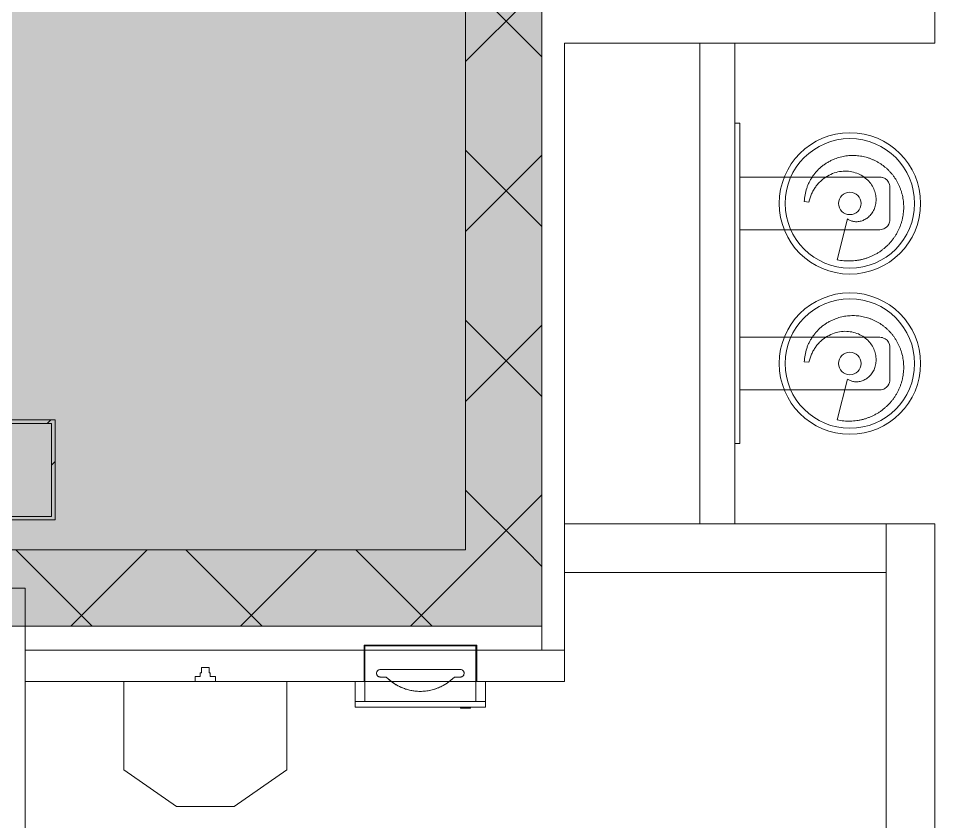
# Model space of a CAD drawing. Header units: inches. Extents: x -445 to 366, y -514 to 778.
# Drawn here: x -371.1 to -277, y 38.9 to 119 of the extents above; entities that cross this region are included whole.
import ezdxf

# ---------------------------------------------------------------- set-up
doc = ezdxf.new("R2010")
doc.units = ezdxf.units.IN
doc.header["$MEASUREMENT"] = 0
for name, color, linetype, lineweight in [('A-DETL', 90, 'Continuous', 9), ('A-DETL-GENF', 92, 'Continuous', 9), ('A-FLOR', 192, 'Continuous', 9), ('A-WALL-PATT', 111, 'Continuous', 13), ('I-WALL', 2, 'Continuous', 9), ('P-SANR-FIXT', 6, 'Continuous', 9), ('Q-SPCQ', 91, 'Continuous', 9), ('S-COLS', 52, 'Continuous', 9)]:
    doc.layers.add(name, color=color, linetype=linetype, lineweight=lineweight)
pattern_1 = [(45, (0, 0), (-8.48528, 8.48528), []), (135, (0, 0), (-8.48528, -8.48528), [])]

# ---------------------------------------------------------------- blocks, each defined once
blk = doc.blocks.new('HSS-Hollow Structural Section-Column - HSS10X10X3_8-V9-Test Fit - Mezzanine Plan')
at = {"layer": 'S-COLS'}
h = blk.add_hatch(dxfattribs=at)
h.set_pattern_fill('FP_10', color=256, style=0, pattern_type=2)
h.set_pattern_definition([(315, (-73.956, -372.487), (9.5035, 9.5035), []), (315, (-59.556, -372.487), (9.5035, 9.5035), [])])
h.paths.add_polyline_path([(-5, 5), (-5, -5), (5, -5), (5, 5), (-4.651, 5)], flags=0)
h.paths.add_polyline_path([(-4.651, -0.125), (-4.651, 4.651), (4.651, 4.651), (4.651, -4.651), (-4.651, -4.651), (-4.651, -0.583)], flags=0)
for p, q in [((5, 5), (-5, 5)), ((-5, 5), (-5, -5)), ((5, -5), (5, 5)), ((-4.651, -4.651), (-4.651, 4.651)), ((-4.651, 4.651), (4.651, 4.651)), ((4.651, 4.651), (4.651, -4.651)), ((4.651, -4.651), (-4.651, -4.651)), ((-5, -5), (5, -5))]:
    blk.add_line(p, q, dxfattribs=at)
blk = doc.blocks.new('Hecht_PAD_AA-Arch_detached_rvt-1-Test Fit - Mezzanine Plan')
at = {"layer": 'A-WALL-PATT'}
h = blk.add_hatch(dxfattribs=at)
h.set_pattern_fill('FP_19', color=256, style=0, pattern_type=2)
h.set_pattern_definition(pattern_1)
h.paths.add_polyline_path([(-318.862, 65.956), (-318.862, 162.331), (-326.487, 162.331), (-326.487, 65.956)], flags=0)
h = blk.add_hatch(dxfattribs=at)
h.set_pattern_fill('FP_19', color=256, style=0, pattern_type=2)
h.set_pattern_definition(pattern_1)
h.paths.add_polyline_path([(-372.362, 58.331), (-318.862, 58.331), (-318.862, 65.956), (-372.362, 65.956), (-372.362, 59.97)], flags=0)
h.paths.add_polyline_path([(-378.862, 58.331), (-378.362, 58.331), (-378.362, 65.956), (-378.862, 65.956), (-378.862, 59.122)], flags=0)
at = {"layer": 'I-WALL'}
for p, q in [((-326.487, 162.331), (-326.487, 65.956)), ((-318.862, 65.956), (-318.862, 162.331)), ((-326.487, 65.956), (-384.924, 65.956)), ((-318.862, 58.331), (-318.862, 65.956)), ((-384.924, 58.331), (-318.862, 58.331))]:
    blk.add_line(p, q, dxfattribs=at)
at = {"rotation": 90.00000000000017}
blk.add_blockref('HSS-Hollow Structural Section-Column - HSS10X10X3_8-V9-Test Fit - Mezzanine Plan', (-372.487, 73.956), dxfattribs=at)
blk = doc.blocks.new('Combo-Ppr-Twl-Waste_Bobrick_B-38032 _1_ - B-38032-2621856-Test Fit - Mezzanine Plan')
at = {"layer": 'Q-SPCQ'}
for p, q in [((-336.636, 56.456), (-325.386, 56.456)), ((-325.386, 56.456), (-336.636, 56.456)), ((-336.636, 52.831), (-336.636, 56.456)), ((-336.636, 52.831), (-336.636, 56.456)), ((-336.542, 52.831), (-336.542, 56.393)), ((-336.542, 56.393), (-336.542, 52.831)), ((-336.542, 56.393), (-336.542, 54.583)), ((-325.48, 56.393), (-336.542, 56.393)), ((-336.542, 52.831), (-336.542, 56.393)), ((-336.542, 56.393), (-325.48, 56.393)), ((-336.542, 56.393), (-325.48, 56.393)), ((-325.48, 56.393), (-336.542, 56.393)), ((-325.48, 54.583), (-325.48, 56.393)), ((-325.48, 52.831), (-325.48, 56.393)), ((-325.48, 56.393), (-325.48, 52.831)), ((-325.48, 52.831), (-325.48, 56.393)), ((-325.386, 56.456), (-325.386, 52.831)), ((-325.386, 52.831), (-325.386, 56.456)), ((-336.542, 54.554), (-336.542, 52.831)), ((-327.011, 54.012), (-335.011, 54.012)), ((-335.011, 54.012), (-327.011, 54.012)), ((-325.48, 52.831), (-325.48, 54.554)), ((-337.511, 52.831), (-324.511, 52.831)), ((-336.654, 52.831), (-337.511, 52.831)), ((-337.511, 52.831), (-337.511, 50.831)), ((-337.511, 50.831), (-337.511, 52.831)), ((-336.542, 52.831), (-336.636, 52.831)), ((-325.386, 52.831), (-336.636, 52.831)), ((-336.636, 52.831), (-336.542, 52.831)), ((-325.48, 52.831), (-336.542, 52.831)), ((-336.542, 52.831), (-325.48, 52.831)), ((-325.48, 52.831), (-336.542, 52.831)), ((-336.542, 52.831), (-336.542, 51.844)), ((-336.542, 50.831), (-336.542, 52.831)), ((-336.542, 52.831), (-325.48, 52.831)), ((-325.48, 52.831), (-336.542, 52.831)), ((-336.542, 52.831), (-325.48, 52.831)), ((-336.542, 50.831), (-336.542, 52.831)), ((-336.542, 52.831), (-336.542, 51.84)), ((-335.011, 53.262), (-334.413, 53.262)), ((-334.413, 53.262), (-335.011, 53.262)), ((-327.609, 53.262), (-327.011, 53.262)), ((-327.011, 53.262), (-327.609, 53.262)), ((-325.386, 52.831), (-325.48, 52.831)), ((-325.48, 51.844), (-325.48, 52.831)), ((-325.48, 50.831), (-325.48, 52.831)), ((-325.48, 52.831), (-325.386, 52.831)), ((-325.48, 51.84), (-325.48, 52.831)), ((-325.48, 52.831), (-325.48, 50.831)), ((-324.511, 52.831), (-325.386, 52.831)), ((-324.511, 50.831), (-324.511, 52.831)), ((-324.511, 50.831), (-324.511, 52.831)), ((-336.542, 51.811), (-336.542, 50.831)), ((-336.542, 51.771), (-336.542, 50.831)), ((-325.48, 50.831), (-325.48, 51.811)), ((-325.48, 50.831), (-325.48, 51.771)), ((-337.511, 50.831), (-336.542, 50.831)), ((-324.511, 50.831), (-337.511, 50.831)), ((-337.511, 50.831), (-324.511, 50.831)), ((-336.542, 50.831), (-337.511, 50.831)), ((-337.511, 50.831), (-337.511, 50.268)), ((-337.511, 50.268), (-337.511, 50.831)), ((-336.542, 50.831), (-335.011, 50.831)), ((-336.542, 50.831), (-325.48, 50.831)), ((-335.011, 50.831), (-336.542, 50.831)), ((-335.011, 50.831), (-336.542, 50.831)), ((-336.542, 50.831), (-325.48, 50.831)), ((-336.542, 50.831), (-325.48, 50.831)), ((-334.511, 50.831), (-335.011, 50.831)), ((-335.011, 50.831), (-334.511, 50.831)), ((-334.994, 50.831), (-327.028, 50.831)), ((-327.028, 50.831), (-334.994, 50.831)), ((-327.028, 50.831), (-334.994, 50.831)), ((-334.511, 50.831), (-327.511, 50.831)), ((-327.511, 50.831), (-334.511, 50.831)), ((-327.511, 50.831), (-327.011, 50.831)), ((-327.011, 50.831), (-327.511, 50.831)), ((-327.011, 50.831), (-325.48, 50.831)), ((-325.48, 50.831), (-327.011, 50.831)), ((-325.48, 50.831), (-327.011, 50.831)), ((-325.48, 50.831), (-324.511, 50.831)), ((-324.511, 50.831), (-325.48, 50.831)), ((-324.511, 50.268), (-324.511, 50.831)), ((-324.511, 50.268), (-324.511, 50.831)), ((-337.511, 50.268), (-335.011, 50.268)), ((-324.511, 50.268), (-337.511, 50.268)), ((-334.511, 50.268), (-335.011, 50.268)), ((-335.011, 50.268), (-334.511, 50.268)), ((-334.994, 50.268), (-327.028, 50.268)), ((-327.511, 50.268), (-334.511, 50.268)), ((-334.511, 50.268), (-327.511, 50.268)), ((-327.511, 50.268), (-327.011, 50.268)), ((-327.011, 50.268), (-327.511, 50.268)), ((-327.011, 50.268), (-327.011, 50.143)), ((-327.011, 50.268), (-327.011, 50.143)), ((-326.944, 50.268), (-327.011, 50.268)), ((-327.011, 50.268), (-326.011, 50.268)), ((-326.944, 50.268), (-327.011, 50.268)), ((-327.011, 50.268), (-326.994, 50.268)), ((-327.011, 50.268), (-326.944, 50.268)), ((-326.011, 50.143), (-327.011, 50.143)), ((-327.011, 50.143), (-326.944, 50.143)), ((-326.944, 50.143), (-327.011, 50.143)), ((-327.011, 50.143), (-326.944, 50.143)), ((-326.994, 50.268), (-326.944, 50.268)), ((-326.078, 50.268), (-326.944, 50.268)), ((-326.078, 50.268), (-326.944, 50.268)), ((-326.944, 50.268), (-326.864, 50.268)), ((-326.944, 50.268), (-326.078, 50.268)), ((-326.944, 50.143), (-326.078, 50.143)), ((-326.078, 50.143), (-326.944, 50.143)), ((-326.944, 50.143), (-326.078, 50.143)), ((-326.864, 50.268), (-326.761, 50.268)), ((-326.761, 50.268), (-326.382, 50.268)), ((-326.382, 50.268), (-326.078, 50.268)), ((-326.011, 50.268), (-326.078, 50.268)), ((-326.011, 50.268), (-326.078, 50.268)), ((-326.078, 50.268), (-326.028, 50.268)), ((-326.078, 50.268), (-324.511, 50.268)), ((-326.078, 50.143), (-326.011, 50.143)), ((-326.011, 50.143), (-326.078, 50.143)), ((-326.078, 50.143), (-326.011, 50.143)), ((-326.028, 50.268), (-326.011, 50.268)), ((-326.011, 50.143), (-326.011, 50.268)), ((-326.011, 50.143), (-326.011, 50.268))]:
    blk.add_line(p, q, dxfattribs=at)
for centre, radius, start, end in [((-335.011, 53.637), 0.375, 90, 270), ((-327.011, 53.637), 0.375, 270, 90), ((-331.011, 56.589), 4.758, 224.3624, 315.6376)]:
    blk.add_arc(centre, radius, start, end, dxfattribs=at)
for points, knots in [([(-335.011, 54.012), (-335.048, 54.01), (-335.1, 54.002), (-335.155, 53.983), (-335.184, 53.97), (-335.212, 53.954), (-335.245, 53.931), (-335.282, 53.896), (-335.309, 53.864), (-335.328, 53.837), (-335.352, 53.797), (-335.372, 53.744), (-335.384, 53.68), (-335.387, 53.634), (-335.384, 53.588), (-335.374, 53.54), (-335.359, 53.495), (-335.339, 53.453), (-335.313, 53.413), (-335.28, 53.375), (-335.244, 53.341), (-335.21, 53.318), (-335.183, 53.304), (-335.154, 53.29), (-335.1, 53.272), (-335.048, 53.264), (-335.011, 53.262)], [0, 0, 0, 0, 0.083333, 0.125, 0.145833, 0.166667, 0.208333, 0.25, 0.291667, 0.3125, 0.333333, 0.416667, 0.458333, 0.5, 0.541667, 0.583333, 0.625, 0.666667, 0.708333, 0.75, 0.791667, 0.833333, 0.854167, 0.875, 0.916667, 1, 1, 1, 1]), ([(-327.011, 53.262), (-326.987, 53.262), (-326.953, 53.266), (-326.909, 53.276), (-326.867, 53.289), (-326.827, 53.309), (-326.79, 53.334), (-326.756, 53.36), (-326.718, 53.4), (-326.67, 53.47), (-326.631, 53.581), (-326.635, 53.703), (-326.672, 53.804), (-326.708, 53.861), (-326.745, 53.902), (-326.775, 53.929), (-326.81, 53.954), (-326.884, 53.996), (-326.951, 54.011), (-327.011, 54.012)], [0, 0, 0, 0, 0.055556, 0.083333, 0.111111, 0.166667, 0.194444, 0.222222, 0.277778, 0.333333, 0.444444, 0.583333, 0.652778, 0.722222, 0.756944, 0.791667, 0.826389, 0.861111, 1, 1, 1, 1]), ([(-334.413, 53.262), (-334.22, 53.064), (-333.91, 52.798), (-333.449, 52.495), (-333.083, 52.298), (-332.696, 52.132), (-332.293, 52), (-331.944, 51.92), (-331.659, 51.873), (-331.427, 51.847), (-331.175, 51.831), (-330.901, 51.83), (-330.63, 51.843), (-330.273, 51.882), (-329.918, 51.953), (-329.578, 52.048), (-329.327, 52.136), (-329.083, 52.236), (-328.77, 52.384), (-328.245, 52.692), (-327.85, 53.015), (-327.609, 53.262)], [0, 0, 0, 0, 0.111111, 0.166667, 0.222222, 0.277778, 0.333333, 0.388889, 0.416667, 0.444444, 0.479167, 0.513889, 0.548611, 0.583333, 0.652778, 0.6875, 0.722222, 0.756944, 0.791667, 0.861111, 1, 1, 1, 1])]:
    blk.add_open_spline(points, degree=3, knots=knots, dxfattribs=at)
blk = doc.blocks.new('Urinal-Kohler-Freshman-4989-R - Vitreous_China-0-White-2670481-Test Fit - Mezzanine Plan')
at = {"layer": 'P-SANR-FIXT'}
for p, q in [((-352.987, 53.306), (-352.987, 53.687)), ((-352.987, 53.687), (-352.862, 53.687)), ((-352.862, 53.687), (-352.862, 54.209)), ((-352.862, 54.209), (-352.112, 54.209)), ((-352.112, 54.209), (-352.112, 53.687)), ((-352.112, 53.687), (-351.987, 53.687)), ((-351.987, 53.687), (-351.987, 53.306)), ((-360.612, 52.831), (-353.487, 52.831)), ((-360.612, 44), (-360.612, 52.831)), ((-353.487, 52.831), (-353.487, 53.306)), ((-353.487, 53.306), (-352.987, 53.306)), ((-351.987, 53.306), (-351.487, 53.306)), ((-351.487, 53.306), (-351.487, 52.831)), ((-351.487, 52.831), (-344.362, 52.831)), ((-344.362, 52.831), (-344.362, 44)), ((-355.372, 40.331), (-360.612, 44)), ((-344.362, 44), (-349.602, 40.331)), ((-349.602, 40.331), (-355.372, 40.331))]:
    blk.add_line(p, q, dxfattribs=at)
blk = doc.blocks.new('Water Cooler - Barrier Free - Default-2728327-Test Fit - Mezzanine Plan')
at = {"layer": 'P-SANR-FIXT'}
for p, q in [((18.848, 13.226), (17.442, 13.226)), ((20.692, 13.226), (18.869, 13.226)), ((35.067, 13.226), (33.442, 13.226)), ((36.692, 13.226), (35.105, 13.226)), ((16.442, 12.197), (16.442, 10.655)), ((21.692, 8.72), (21.692, 12.226)), ((32.442, 12.197), (32.442, 10.625)), ((37.692, 8.72), (37.692, 12.226)), ((16.442, 10.625), (16.442, 6.841)), ((32.442, 10.625), (32.442, 6.841)), ((20.62, 8.988), (24.697, 7.97)), ((21.692, 2.735), (21.692, 8.72)), ((36.62, 8.988), (40.697, 7.97)), ((37.692, 2.735), (37.692, 8.72)), ((16.442, 6.841), (16.442, 5.499)), ((32.442, 6.841), (32.442, 5.499)), ((16.442, 5.499), (16.442, 2.735)), ((18.894, 4.676), (18.929, 5.144)), ((32.442, 5.499), (32.442, 2.735)), ((34.894, 4.676), (34.929, 5.144)), ((16.442, 2.735), (16.442, -1.774)), ((21.692, -1.774), (21.692, 2.735)), ((32.442, 2.735), (32.442, -1.774)), ((37.692, -1.774), (37.692, 2.735)), ((43.067, -1.774), (11.067, -1.774)), ((11.067, -1.774), (11.067, -2.274)), ((16.442, -1.774), (21.692, -1.774)), ((32.442, -1.774), (37.692, -1.774)), ((43.067, -2.274), (43.067, -1.774))]:
    blk.add_line(p, q, dxfattribs=at)
for centre, radius in [((19.067, 9.227), 6.468), ((35.067, 9.227), 6.468), ((19.067, 9.227), 1.125), ((35.067, 9.227), 1.125)]:
    blk.add_circle(centre, radius, dxfattribs=at)
for centre, radius, start, end in [((19.067, 9.227), 7.063, 360, 180), ((35.067, 9.227), 7.063, 360, 180), ((17.442, 12.226), 1, 105.55525, 162.69483), ((17.442, 12.226), 1, 90, 105), ((20.692, 12.226), 1, 75.40373, 90), ((20.692, 12.226), 1, 30.36412, 75), ((33.442, 12.226), 1, 105.55525, 162.69483), ((33.442, 12.226), 1, 90, 105), ((36.692, 12.226), 1, 75.40373, 90), ((36.692, 12.226), 1, 30.36412, 75), ((17.442, 12.226), 1, 165, 180), ((20.692, 12.226), 1, 360, 30), ((33.442, 12.226), 1, 165, 180), ((36.692, 12.226), 1, 360, 30), ((19.067, 9.227), 7.063, 180, 360), ((35.067, 9.227), 7.063, 180, 360)]:
    blk.add_arc(centre, radius, start, end, dxfattribs=at)
for points, knots in [([(24.697, 7.97), (24.742, 8.187), (24.808, 8.62), (24.832, 9.263), (24.787, 9.802), (24.715, 10.229), (24.643, 10.541), (24.553, 10.848), (24.445, 11.152), (24.319, 11.448), (24.179, 11.733), (24.022, 12.009), (23.847, 12.277), (23.658, 12.534), (23.458, 12.777), (23.243, 13.007), (23.013, 13.226), (22.772, 13.431), (22.523, 13.619), (22.263, 13.792), (21.992, 13.951), (21.712, 14.093), (21.428, 14.218), (21.138, 14.326), (20.84, 14.417), (20.537, 14.49), (20.235, 14.546), (19.931, 14.583), (19.622, 14.603), (19.314, 14.604), (19.009, 14.589), (18.707, 14.555), (18.405, 14.503), (18.107, 14.434), (17.817, 14.35), (17.533, 14.248), (17.253, 14.129), (16.982, 13.995), (16.721, 13.847), (16.471, 13.684), (16.228, 13.505), (15.997, 13.313), (15.779, 13.111), (15.575, 12.896), (15.382, 12.668), (15.203, 12.43), (15.04, 12.185), (14.892, 11.932), (14.758, 11.668), (14.639, 11.397), (14.538, 11.124), (14.453, 10.846), (14.384, 10.561), (14.332, 10.273), (14.296, 9.986), (14.278, 9.698), (14.277, 9.407), (14.292, 9.118), (14.324, 8.833), (14.372, 8.551), (14.437, 8.271), (14.519, 7.995), (14.622, 7.706), (14.754, 7.402), (14.92, 7.086), (15.106, 6.786), (15.38, 6.408), (15.699, 6.057), (16.045, 5.751), (16.324, 5.539), (16.616, 5.348), (16.916, 5.181), (17.23, 5.036), (17.663, 4.873), (18.21, 4.732), (18.664, 4.684), (18.894, 4.676)], [0, 0, 0, 0, 0.02381, 0.047619, 0.071429, 0.083333, 0.095238, 0.107143, 0.119048, 0.130952, 0.142857, 0.154762, 0.166667, 0.178571, 0.190476, 0.202381, 0.214286, 0.22619, 0.238095, 0.25, 0.261905, 0.27381, 0.285714, 0.297619, 0.309524, 0.321429, 0.333333, 0.345238, 0.357143, 0.369048, 0.380952, 0.392857, 0.404762, 0.416667, 0.428571, 0.440476, 0.452381, 0.464286, 0.47619, 0.488095, 0.5, 0.511905, 0.52381, 0.535714, 0.547619, 0.559524, 0.571429, 0.583333, 0.595238, 0.607143, 0.619048, 0.630952, 0.642857, 0.654762, 0.666667, 0.678571, 0.690476, 0.702381, 0.714286, 0.72619, 0.738095, 0.75, 0.761905, 0.776786, 0.791667, 0.806548, 0.821429, 0.85119, 0.866071, 0.880952, 0.895833, 0.910714, 0.925595, 0.940476, 0.970238, 1, 1, 1, 1]), ([(40.697, 7.97), (40.742, 8.187), (40.808, 8.62), (40.832, 9.263), (40.787, 9.802), (40.715, 10.229), (40.643, 10.541), (40.553, 10.848), (40.445, 11.152), (40.319, 11.448), (40.179, 11.733), (40.022, 12.009), (39.847, 12.277), (39.658, 12.534), (39.458, 12.777), (39.243, 13.007), (39.013, 13.226), (38.772, 13.431), (38.523, 13.619), (38.263, 13.792), (37.992, 13.951), (37.712, 14.093), (37.428, 14.218), (37.138, 14.326), (36.84, 14.417), (36.537, 14.49), (36.235, 14.546), (35.931, 14.583), (35.622, 14.603), (35.314, 14.604), (35.009, 14.589), (34.707, 14.555), (34.405, 14.503), (34.107, 14.434), (33.817, 14.35), (33.533, 14.248), (33.253, 14.129), (32.982, 13.995), (32.721, 13.847), (32.471, 13.684), (32.228, 13.505), (31.997, 13.313), (31.779, 13.111), (31.575, 12.896), (31.382, 12.668), (31.203, 12.43), (31.04, 12.185), (30.892, 11.932), (30.758, 11.668), (30.639, 11.397), (30.538, 11.124), (30.453, 10.846), (30.384, 10.561), (30.332, 10.273), (30.296, 9.986), (30.278, 9.698), (30.277, 9.407), (30.292, 9.118), (30.324, 8.833), (30.372, 8.551), (30.437, 8.271), (30.519, 7.995), (30.622, 7.706), (30.754, 7.402), (30.92, 7.086), (31.106, 6.786), (31.38, 6.408), (31.699, 6.057), (32.045, 5.751), (32.324, 5.539), (32.616, 5.348), (32.916, 5.181), (33.23, 5.036), (33.663, 4.873), (34.21, 4.732), (34.664, 4.684), (34.894, 4.676)], [0, 0, 0, 0, 0.02381, 0.047619, 0.071429, 0.083333, 0.095238, 0.107143, 0.119048, 0.130952, 0.142857, 0.154762, 0.166667, 0.178571, 0.190476, 0.202381, 0.214286, 0.22619, 0.238095, 0.25, 0.261905, 0.27381, 0.285714, 0.297619, 0.309524, 0.321429, 0.333333, 0.345238, 0.357143, 0.369048, 0.380952, 0.392857, 0.404762, 0.416667, 0.428571, 0.440476, 0.452381, 0.464286, 0.47619, 0.488095, 0.5, 0.511905, 0.52381, 0.535714, 0.547619, 0.559524, 0.571429, 0.583333, 0.595238, 0.607143, 0.619048, 0.630952, 0.642857, 0.654762, 0.666667, 0.678571, 0.690476, 0.702381, 0.714286, 0.72619, 0.738095, 0.75, 0.761905, 0.776786, 0.791667, 0.806548, 0.821429, 0.85119, 0.866071, 0.880952, 0.895833, 0.910714, 0.925595, 0.940476, 0.970238, 1, 1, 1, 1]), ([(18.929, 5.144), (18.645, 5.206), (18.242, 5.335), (17.746, 5.587), (17.4, 5.81), (17.084, 6.064), (16.705, 6.438), (16.318, 6.966), (16.003, 7.659), (15.845, 8.38), (15.839, 9.094), (15.976, 9.772), (16.243, 10.384), (16.618, 10.909), (17.076, 11.328), (17.592, 11.63), (18.139, 11.81), (18.687, 11.868), (19.213, 11.811), (19.692, 11.651), (20.107, 11.405), (20.387, 11.143), (20.566, 10.911), (20.678, 10.728), (20.767, 10.539), (20.833, 10.347), (20.876, 10.154), (20.897, 9.963), (20.896, 9.777), (20.869, 9.537), (20.786, 9.26), (20.682, 9.073), (20.62, 8.988)], [0, 0, 0, 0, 0.041667, 0.0625, 0.083333, 0.104167, 0.125, 0.166667, 0.208333, 0.25, 0.291667, 0.333333, 0.375, 0.416667, 0.458333, 0.5, 0.541667, 0.583333, 0.625, 0.666667, 0.708333, 0.75, 0.770833, 0.791667, 0.8125, 0.833333, 0.854167, 0.875, 0.895833, 0.916667, 0.958333, 1, 1, 1, 1]), ([(34.929, 5.144), (34.645, 5.206), (34.242, 5.335), (33.746, 5.587), (33.4, 5.81), (33.084, 6.064), (32.705, 6.438), (32.318, 6.966), (32.003, 7.659), (31.845, 8.38), (31.839, 9.094), (31.976, 9.772), (32.243, 10.384), (32.618, 10.909), (33.076, 11.328), (33.592, 11.63), (34.139, 11.81), (34.687, 11.868), (35.213, 11.811), (35.692, 11.651), (36.107, 11.405), (36.387, 11.143), (36.566, 10.911), (36.678, 10.728), (36.767, 10.539), (36.833, 10.347), (36.876, 10.154), (36.897, 9.963), (36.896, 9.777), (36.869, 9.537), (36.786, 9.26), (36.682, 9.073), (36.62, 8.988)], [0, 0, 0, 0, 0.041667, 0.0625, 0.083333, 0.104167, 0.125, 0.166667, 0.208333, 0.25, 0.291667, 0.333333, 0.375, 0.416667, 0.458333, 0.5, 0.541667, 0.583333, 0.625, 0.666667, 0.708333, 0.75, 0.770833, 0.791667, 0.8125, 0.833333, 0.854167, 0.875, 0.895833, 0.916667, 0.958333, 1, 1, 1, 1])]:
    blk.add_open_spline(points, degree=3, knots=knots, dxfattribs=at)

msp = doc.modelspace()

# ---------------------------------------------------------------- hatches: boundary and pattern name
at = {"layer": 'A-DETL-GENF'}
h = msp.add_hatch(color=256, dxfattribs=at)
h.paths.add_polyline_path([(-191.286, -481.669), (77.423, -481.669), (77.423, -473.544), (-206.487, -473.544), (-206.487, -481.669)], flags=0)
h.paths.add_polyline_path([(-282.141, -478.044), (-246.482, -478.005), (-246.482, -473.544), (-285.987, -473.544), (-285.987, -478.044)], flags=0)
h.paths.add_polyline_path([(-382.081, -478.044), (-357.987, -478.005), (-357.987, -473.544), (-385.987, -473.544), (-385.987, -324.107), (-390.487, -324.107), (-390.448, -478.044), (-386.624, -478.044)], flags=0)
h.paths.add_polyline_path([(-9.576, -467.544), (77.423, -467.544), (77.423, -466.419), (-38.237, -466.419), (-38.237, -353.919), (-42.575, -353.919), (-38.517, -357.777), (-45.862, -458.794), (-45.862, -457.544), (-183.362, -457.544), (-183.362, -456.044), (-128.986, -456.044), (-129.686, -454.544), (-183.362, -454.544), (-183.362, -415.543), (-147.872, -415.543), (-148.338, -414.544), (-92.362, -414.544), (-92.372, -404.544), (-183.362, -404.544), (-183.362, -364.544), (-84.256, -364.544), (-84.256, -363.044), (-183.362, -363.044), (-183.362, -362.874), (-248.907, -362.874), (-248.907, -456.214), (-202.33, -456.214), (-202.33, -456.044), (-202.203, -456.044), (-202.203, -456.214), (-200.372, -456.214), (-200.372, -456.688), (-202.203, -456.688), (-202.203, -457.544), (-250.237, -457.544), (-250.237, -361.544), (-45.862, -361.544), (-45.862, -353.919), (-257.862, -353.919), (-257.862, -466.419), (-285.987, -466.419), (-285.987, -467.544), (-29.705, -467.544)], flags=0)
h.paths.add_polyline_path([(-372.996, -467.544), (-357.987, -467.544), (-357.987, -466.419), (-378.862, -466.419), (-378.862, -324.107), (-379.987, -324.107), (-379.987, -467.544), (-376.842, -467.544)], flags=0)
h.paths.add_polyline_path([(-42.049, -462.607), (-45.862, -462.607), (-45.862, -458.794)], flags=0)
h.paths.add_polyline_path([(-127.688, -413.044), (-183.362, -413.044), (-183.362, -412.543), (-149.271, -412.543), (-149.737, -411.544), (-94.999, -411.518), (-94.967, -411.444), (-95.055, -411.169), (-95.362, -410.75), (-95.362, -407.544), (-183.362, -407.544), (-183.362, -406.044), (-93.862, -406.044), (-93.862, -413.044), (-123.145, -413.044)], flags=0)
h.paths.add_polyline_path([(-95.888, -408.944), (-95.888, -408.943), (-95.737, -408.944)], flags=0)
h.paths.add_polyline_path([(-378.362, 58.331), (-378.362, 124.956), (-372.674, 124.956), (-372.674, 130.956), (-378.362, 130.956), (-378.362, 245.456), (-372.674, 245.456), (-372.674, 251.456), (-378.362, 251.456), (-378.362, 262.081), (-379.987, 262.081), (-379.987, 58.331), (-378.862, 58.331)], flags=0)
h.paths.add_polyline_path([(-318.862, 58.331), (-318.862, 162.331), (-294.862, 162.331), (-294.862, 303.581), (-379.987, 303.581), (-379.987, 268.081), (-372.362, 268.081), (-372.362, 78.956), (-377.487, 78.956), (-377.487, 68.956), (-372.362, 68.956), (-372.362, 58.331), (-336.654, 58.331)], flags=0)
h.paths.add_polyline_path([(-372.362, 69.305), (-377.138, 69.305), (-377.138, 78.607), (-372.362, 78.607), (-372.362, 71.304)], flags=0)
h.paths.add_polyline_path([(-375.426, 125.247), (-378.362, 125.268), (-378.362, 130.665), (-372.965, 130.665), (-372.996, 125.247)], flags=0)
h.paths.add_polyline_path([(-140.487, 173.331), (-142.862, 165.706), (-148.112, 165.706), (-141.532, 172.286)], flags=0)
h.paths.add_polyline_path([(-44.487, 173.331), (-44.487, 165.706), (-140.487, 165.706), (-140.487, 173.331), (-45.918, 173.331)], flags=0)
h.paths.add_polyline_path([(-36.862, 130.456), (-36.862, 165.706), (-44.487, 173.331), (-44.487, 275.331), (-36.862, 282.956), (-140.487, 282.956), (-92.487, 279.143), (-140.487, 275.331), (-148.112, 282.956), (-148.112, 130.456), (-44.487, 130.456)], flags=0)
h.paths.add_polyline_path([(-372.965, 245.747), (-378.362, 245.768), (-378.362, 251.165), (-372.965, 251.165)], flags=0)
h.paths.add_polyline_path([(-73.137, 271.831), (-73.137, 271.831), (-71.927, 271.831)], flags=0)
h.paths.add_polyline_path([(-136.112, 578.331), (-39.237, 578.331), (-39.237, 578.831), (41.513, 578.831), (41.513, 593.581), (-138.487, 593.581), (-138.487, 578.331)], flags=0)
h.paths.add_polyline_path([(37.888, 579.456), (-134.862, 579.456), (-134.862, 585.456), (37.888, 585.456)], flags=0)

# ---------------------------------------------------------------- linework, layer by layer
at = {"layer": 'A-DETL'}
for p, q in [((-318.862, 58.331), (-318.862, 162.331)), ((-379.987, 58.331), (-318.862, 58.331))]:
    msp.add_line(p, q, dxfattribs=at)
at = {"layer": 'A-FLOR'}
msp.add_line((-318.862, 58.331), (-372.362, 58.331), dxfattribs=at)
at = {"layer": 'I-WALL'}
for p, q in [((-279.612, 116.581), (-279.612, 162.331)), ((-318.862, 157.456), (-318.862, 55.956)), ((-316.612, 55.956), (-316.612, 116.581)), ((-316.612, 116.581), (-279.612, 116.581)), ((-303.112, 68.581), (-303.112, 116.581)), ((-299.612, 116.581), (-299.612, 68.581)), ((-316.612, 68.581), (-284.487, 68.581)), ((-284.487, 68.581), (-284.487, -25.169)), ((-279.612, 68.581), (-284.487, 68.581)), ((-279.612, -112.919), (-279.612, 68.581)), ((-284.487, 63.706), (-316.612, 63.706)), ((-370.487, 62.143), (-373.612, 62.143)), ((-370.487, -25.169), (-370.487, 62.143)), ((-370.487, 55.956), (-318.862, 55.956)), ((-318.862, 55.956), (-316.612, 55.956)), ((-316.612, 52.831), (-316.612, 55.956)), ((-316.612, 52.831), (-370.487, 52.831))]:
    msp.add_line(p, q, dxfattribs=at)

# ---------------------------------------------------------------- block references
msp.add_blockref('Hecht_PAD_AA-Arch_detached_rvt-1-Test Fit - Mezzanine Plan', (0, 0))
at = {"layer": 'P-SANR-FIXT', "rotation": 270}
msp.add_blockref('Water Cooler - Barrier Free - Default-2728327-Test Fit - Mezzanine Plan', (-297.338, 119.648), dxfattribs=at)
at = {"layer": 'P-SANR-FIXT'}
msp.add_blockref('Urinal-Kohler-Freshman-4989-R - Vitreous_China-0-White-2670481-Test Fit - Mezzanine Plan', (0, 0), dxfattribs=at)
at = {"layer": 'Q-SPCQ'}
msp.add_blockref('Combo-Ppr-Twl-Waste_Bobrick_B-38032 _1_ - B-38032-2621856-Test Fit - Mezzanine Plan', (0, 0), dxfattribs=at)

doc.saveas('drawing.dxf')
